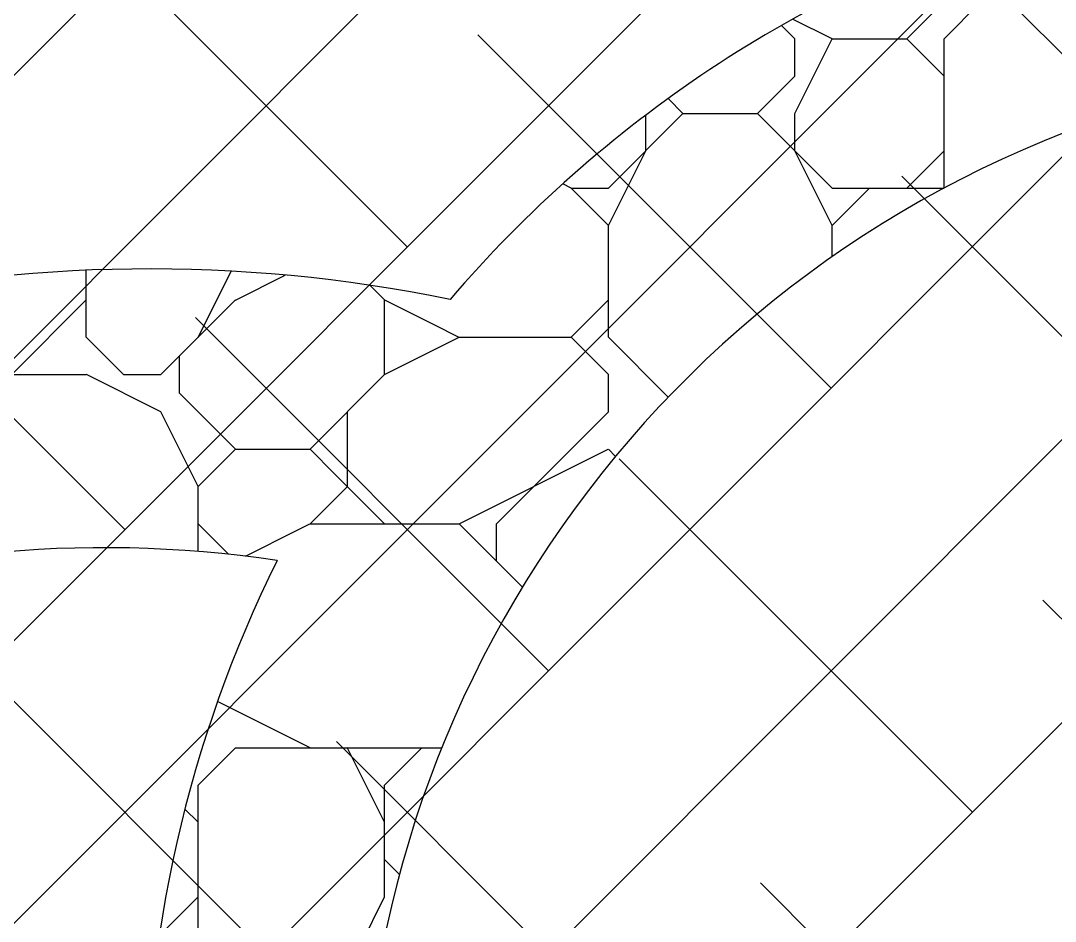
# Model space of a CAD drawing. Header units: millimetres. Extents: x 648844 to 649530, y 1246379 to 1246752.
# Drawn here: x 649121.65 to 649131.36, y 1246558.24 to 1246566.69 of the extents above; entities that cross this region are included whole.
import ezdxf

# ---------------------------------------------------------------- set-up
doc = ezdxf.new("R2010")
doc.units = ezdxf.units.MM
doc.header["$LTSCALE"] = 20
doc.header["$MEASUREMENT"] = 0
doc.layers.get('0').update_dxf_attribs({"linetype": 'CONTINUOUS'})
doc.layers.add('acera', color=8, linetype='CONTINUOUS')
pattern_1 = [(0, (2687.656187323621, -252.1344165771734), (7, 7), [2.1, -2.45, 0.35, -2.1]), (0, (2690.456187323667, -250.7344165772665), (7, 7), [0.35, -1.75, 1.4, -3.5]), (0, (2691.506187323597, -250.3844165771734), (7, 7), [0.35, -6.649999999999999]), (0, (2688.35618732369, -250.0344165770803), (7, 7), [1.4, -5.600000000000001]), (0, (2687.656187323621, -249.3344165771268), (7, 7), [0.7000000000000001, -6.3]), (0, (2692.556187323644, -248.6344165771734), (7, 7), [0.7000000000000001, -0.35, 0.35, -5.600000000000001]), (0, (2689.756187323597, -248.2844165770803), (7, 7), [1.05, -5.95]), (0, (2688.006187323597, -247.5844165771268), (7, 7), [0.7000000000000001, -6.3]), (0, (2690.806187323644, -246.8844165771734), (7, 7), [0.35, -2.1, 1.05, -3.5]), (0, (2689.406187323621, -246.5344165770803), (7, 7), [0.7000000000000001, -6.3]), (0, (2691.85618732369, -246.18441657722), (7, 7), [0.7000000000000001, -6.3]), (0, (2690.456187323667, -245.8344165771268), (7, 7), [0.7000000000000001, -6.3]), (0, (2693.256187323597, -245.4844165772665), (7, 7), [0.7000000000000001, -6.3]), (90, (2687.306187323644, -252.1344165771734), (-6.999999999999999, 7), [1.4, -0.35, 0.7000000000000001, -2.8, 1.4, -0.35]), (90, (2687.656187323621, -247.5844165771268), (-6.999999999999999, 7), [0.35, -6.649999999999999]), (90, (2688.706187323667, -249.68441657722), (-6.999999999999999, 7), [0.7000000000000001, -1.4, 0.35, -4.55]), (90, (2689.056187323644, -248.6344165771734), (-6.999999999999999, 7), [0.7000000000000001, -1.4, 1.05, -3.850000000000001]), (90, (2690.10618732369, -250.3844165771734), (-6.999999999999999, 7), [0.35, -3.5, 0.7000000000000001, -0.35, 0.7000000000000001, -1.4]), (90, (2690.456187323667, -251.0844165771268), (-6.999999999999999, 7), [0.35, -6.649999999999999]), (90, (2691.156187323621, -248.9844165772665), (-6.999999999999999, 7), [0.35, -0.35, 1.05, -5.25]), (90, (2691.506187323597, -250.0344165770803), (-6.999999999999999, 7), [0.7000000000000001, -2.8, 0.35, -0.35, 0.35, -2.45]), (90, (2692.206187323667, -251.7844165770803), (-6.999999999999999, 7), [1.05, -5.95]), (90, (2692.906187323621, -246.5344165770803), (-6.999999999999999, 7), [0.35, -0.35, 0.35, -5.95]), (90, (2693.256187323597, -248.2844165770803), (-6.999999999999999, 7), [1.05, -5.95]), (90, (2694.131187323597, -248.80941657722), (-6.999999999999999, 7), [0.35, -6.649999999999999]), (45, (2689.756187323597, -252.1344165771734), (7.771561172376096e-16, 7.000000000133173), [0.4949700000000001, -9.4045249368]), (45, (2689.056187323644, -245.4844165772665), (7.771561172376096e-16, 7.000000000133173), [0.4949700000000001, -1.48491, 1.48491, -6.434704936799999]), (45, (2689.756187323597, -246.5344165770803), (7.771561172376096e-16, 7.000000000133173), [0.9899400000000002, -2.4748738, 0.4949700000000001, -5.9397111368]), (45, (2691.156187323621, -246.8844165771734), (7.771561172376096e-16, 7.000000000133173), [0.9899400000000002, -3.464825, 0.4949700000000001, -4.9497599368]), (45, (2688.35618732369, -250.0344165770803), (7.771561172376096e-16, 7.000000000133173), [0.4949700000000001, -9.4045249368]), (45, (2690.10618732369, -250.0344165770803), (7.771561172376096e-16, 7.000000000133173), [1.484924, -8.414570936799999]), (45, (2691.506187323597, -249.3344165771268), (7.771561172376096e-16, 7.000000000133173), [0.4949700000000001, -2.969848, 0.4949700000000001, -5.9397069368]), (45, (2692.556187323644, -248.6344165771734), (7.771561172376096e-16, 7.000000000133173), [0.9899400000000002, -8.9095549368]), (45, (2693.956187323667, -248.6344165771734), (7.771561172376096e-16, 7.000000000133173), [0.9899400000000002, -8.9095549368]), (45, (2693.956187323667, -250.7344165772665), (7.771561172376096e-16, 7.000000000133173), [0.4949700000000001, -9.4045249368]), (45, (2693.256187323597, -247.2344165772665), (7.771561172376096e-16, 7.000000000133173), [0.4949700000000001, -9.4045249368]), (45, (2692.556187323644, -246.18441657722), (7.771561172376096e-16, 7.000000000133173), [0.4949700000000001, -9.4045249368]), (45, (2693.956187323667, -245.4844165772665), (7.771561172376096e-16, 7.000000000133173), [0.4949700000000001, -9.4045249368]), (45, (2687.306187323644, -245.4844165772665), (7.771561172376096e-16, 7.000000000133173), [0.4949700000000001, -9.4045249368]), (45, (2690.806187323644, -248.2844165770803), (7.771561172376096e-16, 7.000000000133173), [0.4949700000000001, -9.4045249368]), (45, (2691.506187323597, -245.4844165772665), (7.771561172376096e-16, 7.000000000133173), [0.4949700000000001, -3.464825, 0.4949700000000001, -5.444729936799999]), (45, (2688.35618732369, -249.3344165771268), (7.771561172376096e-16, 7.000000000133173), [0.9899400000000002, -8.9095549368]), (45, (2688.35618732369, -247.5844165771268), (7.771561172376096e-16, 7.000000000133173), [1.48491, -8.414584936799999]), (135, (2687.656187323621, -249.3344165771268), (-7.000000000133173, 7.771561172376096e-16), [0.74249, -9.1570049368]), (135, (2691.506187323597, -249.68441657722), (-7.000000000133173, 7.771561172376096e-16), [0.4949700000000001, -9.4045249368]), (135, (2693.60618732369, -248.6344165771734), (-7.000000000133173, 7.771561172376096e-16), [0.4949700000000001, -9.4045249368]), (135, (2691.156187323621, -247.2344165772665), (-7.000000000133173, 7.771561172376096e-16), [0.4949700000000001, -9.4045249368]), (135, (2691.506187323597, -246.18441657722), (-7.000000000133173, 7.771561172376096e-16), [0.4949700000000001, -9.4045249368]), (135, (2690.456187323667, -245.8344165771268), (-7.000000000133173, 7.771561172376096e-16), [0.4949700000000001, -9.4045249368]), (135, (2691.85618732369, -246.18441657722), (-7.000000000133173, 7.771561172376096e-16), [0.4949700000000001, -9.4045249368]), (135, (2687.656187323621, -250.3844165771734), (-7.000000000133173, 7.771561172376096e-16), [0.4949700000000001, -9.4045249368]), (135, (2689.056187323644, -247.93441657722), (-7.000000000133173, 7.771561172376096e-16), [0.4949700000000001, -9.4045249368]), (135, (2689.056187323644, -250.0344165770803), (-7.000000000133173, 7.771561172376096e-16), [0.9899400000000002, -8.9095549368]), (135, (2690.456187323667, -250.7344165772665), (-7.000000000133173, 7.771561172376096e-16), [0.9899400000000002, -8.9095549368]), (135, (2693.256187323597, -246.8844165771734), (-7.000000000133173, 7.771561172376096e-16), [0.9899400000000002, -8.9095549368]), (135, (2691.156187323621, -248.6344165771734), (-7.000000000133173, 7.771561172376096e-16), [0.4949700000000001, -9.4045249368]), (135, (2692.206187323667, -250.7344165772665), (-7.000000000133173, 7.771561172376096e-16), [0.9899400000000002, -5.939696000000001, 0.4949700000000001, -2.4748889368]), (135, (2688.006187323597, -247.5844165771268), (-7.000000000133173, 7.771561172376096e-16), [0.9899400000000002, -1.9798989, 0.9899400000000002, -5.9397160368]), (135, (2687.306187323644, -251.43441657722), (-7.000000000133173, 7.771561172376096e-16), [0.9898, -2.4752, 0.9898, -2.4752, 0.4949, -2.4745949368]), (26.56505118, (2689.756187323597, -250.0344165770803), (7.000000000000657, 3.569913253897994e-10), [1.5652, -0.7826, 0.7826, -12.522075839]), (26.56505118, (2690.806187323644, -245.8344165771268), (7.000000000000657, 3.569913253897994e-10), [1.5652, -14.087275839]), (26.56505118, (2690.806187323644, -250.7344165772665), (7.000000000000657, 3.569913253897994e-10), [0.7826, -14.869875839]), (26.56505118, (2687.656187323621, -250.3844165771734), (7.000000000000657, 3.569913253897994e-10), [0.7826, -14.869875839]), (26.56505118, (2689.056187323644, -248.6344165771734), (7.000000000000657, 3.569913253897994e-10), [0.7826, -14.869875839]), (26.56505118, (2687.656187323621, -247.93441657722), (7.000000000000657, 3.569913253897994e-10), [0.7826, -14.869875839]), (63.43494882, (2688.706187323667, -247.2344165772665), (3.569905482336821e-10, 7.000000000000657), [0.7825999999999981, -14.86987583899997]), (63.43494882, (2691.156187323621, -247.2344165772665), (3.569905482336821e-10, 7.000000000000657), [0.7825999999999981, -14.86987583899997]), (63.43494882, (2691.85618732369, -252.1344165771734), (3.569905482336821e-10, 7.000000000000657), [0.7825999999999981, -14.86987583899997]), (63.43494882, (2687.306187323644, -248.2844165770803), (3.569905482336821e-10, 7.000000000000657), [0.7825999999999981, -14.86987583899997]), (63.43494882, (2690.10618732369, -251.7844165770803), (3.569905482336821e-10, 7.000000000000657), [0.7825999999999981, -5.478199999999984, 0.7825999999999981, -8.60907583899997]), (116.56505118, (2689.056187323644, -245.8344165771268), (-3.569913253897994e-10, 7.000000000000657), [0.7826, -14.869875839]), (116.56505118, (2693.256187323597, -247.2344165772665), (-3.569913253897994e-10, 7.000000000000657), [0.7826, -14.869875839]), (116.56505118, (2690.10618732369, -245.8344165771268), (-3.569913253897994e-10, 7.000000000000657), [0.7826, -14.869875839]), (116.56505118, (2687.306187323644, -249.68441657722), (-3.569913253897994e-10, 7.000000000000657), [0.7826, -14.869875839]), (153.43494882, (2692.556187323644, -250.7344165772665), (-7.000000000000657, 3.569928797020339e-10), [0.7826, -14.869875839]), (153.43494882, (2693.956187323667, -248.9844165772665), (-7.000000000000657, 3.569928797020339e-10), [0.7826, -14.869875839]), (153.43494882, (2689.756187323597, -248.2844165770803), (-7.000000000000657, 3.569928797020339e-10), [0.7826, -14.869875839]), (153.43494882, (2690.806187323644, -246.8844165771734), (-7.000000000000657, 3.569928797020339e-10), [0.7826, -14.869875839]), (153.43494882, (2693.256187323597, -245.4844165772665), (-7.000000000000657, 3.569928797020339e-10), [0.7826, -14.869875839]), (153.43494882, (2688.35618732369, -252.1344165771734), (-7.000000000000657, 3.569928797020339e-10), [1.1739, -14.478575839])]

msp = doc.modelspace()

# ---------------------------------------------------------------- hatches: boundary and pattern name
h = msp.add_hatch()
h.set_pattern_fill('ANSI38', color=3, scale=15, style=0)
h.set_pattern_definition([(45, (-526.4316489867633, -3378.367883687839), (-1.325825214724776, 1.325825214724777), []), (135, (-526.4316489867633, -3378.367883687839), (-3.97747564417433, 1.325825214724777), [4.6875, -2.8125])])
h.paths.add_polyline_path([(649074.6452498117, 1246583.563912513), (649094.2426363732, 1246613.456396369), (649153.4128591382, 1246584.500745721), (649133.4856091051, 1246559.316503033), (649131.7639361151, 1246538.992300148), (649068.2827765732, 1246574.181717347)])
h.paths.add_polyline_path([(649079.0629513938, 1246573.737106845), (649108.5591314904, 1246573.737106845), (649108.5591314904, 1246579.229194161), (649079.0629513938, 1246579.229194161)], flags=24)
h = msp.add_hatch()
h.set_pattern_fill('ANSI31', color=2, scale=20, style=0)
h.set_pattern_definition([(45, (-526.4316489867633, -3378.367883687839), (-1.767766952966369, 1.767766952966369), [])])
edge = h.paths.add_edge_path()
edge.add_line((649057.8519686605, 1246574.731937029), (649143.484031076, 1246525.395827967))
edge.add_line((649021.4650291716, 1246521.520933308), (649057.8519686605, 1246574.731937029))
edge.add_line((649021.4650291716, 1246521.520933308), (649126.0130467353, 1246470.828113168))
edge.add_line((649143.484031076, 1246525.395827967), (649148.0277335674, 1246486.904175728))
h.paths.add_polyline_path([(649085.8330108997, 1246502.103295551), (649115.3070900415, 1246502.103295551), (649115.3070900415, 1246507.529080002), (649085.8330108997, 1246507.529080002)], flags=24)
at = {"layer": 'acera'}
h = msp.add_hatch(dxfattribs=at)
h.set_pattern_fill('PETRA11', color=254, scale=7, style=0, pattern_type=2)
h.set_pattern_definition(pattern_1)
h.paths.add_polyline_path([(649133.2024582089, 1246568.200790356), (649131.0422966235, 1246567.675655316, -0.0003813486389689208), (649131.0498822086, 1246567.644347733), (649131.6555231961, 1246565.720636574), (649133.77893988, 1246566.367474785, -0.1067500942168292), (649142.4889638919, 1246565.991118354), (649144.0361402545, 1246567.559349676, 0.1395177726759845)])
h = msp.add_hatch(dxfattribs=at)
h.set_pattern_fill('PETRA11', color=254, scale=7, style=0, pattern_type=2)
h.set_pattern_definition(pattern_1)
h.paths.add_polyline_path([(649131.6555231961, 1246565.720636574), (649131.0498822086, 1246567.644347733, 0.138655996816687), (649125.6748180471, 1246564.076236698), (649124.0529017268, 1246561.627584708, 0.1192446184936652), (649122.8172326157, 1246556.190472712), (649124.8789021049, 1246555.216323331, -0.336679467136816)])
h = msp.add_hatch(dxfattribs=at)
h.set_pattern_fill('PETRA11', color=254, scale=7, style=0, pattern_type=2)
h.set_pattern_definition(pattern_1)
h.paths.add_polyline_path([(649124.0529017268, 1246561.627584708), (649125.6748180471, 1246564.076236698, 0.4524850508383471), (649108.8272348437, 1246551.326884687), (649111.3272973405, 1246551.386704861, -0.4370995159022228)])

# ---------------------------------------------------------------- linework, layer by layer
at = {"layer": 'acera', "color": 254}
for centre, radius, start, end in [((649134.6720526442, 1246556.355247239), 11.85596510675374, 107.7891261384183, 139.3654104844116), ((649135.1830020469, 1246556.006914193), 10.33438481600162, 109.9581808761124, 184.3874715810044), ((649122.852877251, 1246550.299016041), 14.06325562924953, 78.42441037273075, 175.8085739684398), ((649122.4283216894, 1246550.619297105), 11.12751797389776, 81.60500437460057, 194.5030204713056), ((649134.6720526457, 1246556.355247243), 11.85596510587052, 153.5959086783283, 180.7963239618232)]:
    msp.add_arc(centre, radius, start, end, dxfattribs=at)

doc.saveas('drawing.dxf')
